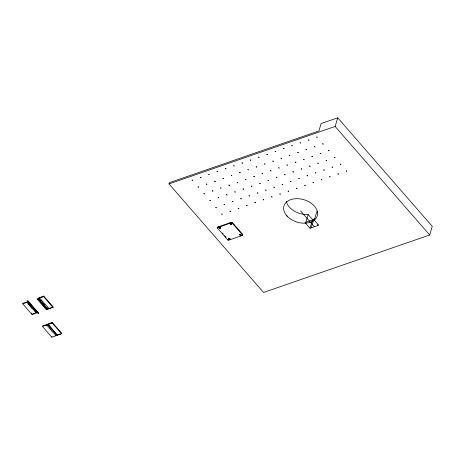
<?xml version="1.0" encoding="UTF-8"?>
<svg xmlns="http://www.w3.org/2000/svg" width="455" height="455" viewBox="0 0 455 455"><rect width="100%" height="100%" fill="white"/><g stroke="black" fill="none" stroke-linecap="round" stroke-linejoin="round"><path stroke-width="0.68" d="M231.368 223.672C231.749 224.759 229.53 224.639 230.531 223.257L229.98 222.808L219.27 226.51L219.708 227.938M220.18 227.898C220.476 227.381 220.254 227.42 219.754 227.739C221.323 227.91 218.4 228.928 219.464 227.085L219.122 226.698L219.316 227.58M220.032 228L219.395 227.875L220.101 227.972M228.876 238.625L229.997 239.222L228.871 239.666L228.728 240.16A0.694 0.466 16.6 0 1 227.779 239.899L217.536 228.143A0.694 0.466 16.6 0 1 217.695 227.5L217.843 227.005L219.111 226.687M231.191 224.127C230.116 224.924 230.662 223.513 230.947 223.945A0.626 0.421 16.6 0 1 230.423 223.644M219.543 227.17L220.203 227.733M229.963 239.142C230.611 240.541 227.887 238.46 229.093 238.545M219.503 227.273L219.606 227.671L219.754 227.125M240.064 234.854C239.887 235.798 241.116 234.268 240.684 235.229M228.842 238.198L229.024 238.494M220.123 227.853L219.577 227.648M230.389 223.752L230.059 223.371L230.332 222.688L231.407 222.313A0.694 0.466 16.6 0 1 232.351 222.575L242.595 234.331A0.694 0.466 16.6 0 1 242.435 234.979L242.287 235.468L241.127 235.838L240.667 235.389L240.894 234.558L240.604 234.655M219.623 227.437L219.845 227.665M231.276 224.008C231.623 223.564 230.691 224.002 231.328 223.78M228.859 238.46L229.627 238.511M38.192 312.477L32.106 314.581L22.75 303.843L22.904 303.326C24.132 302.712 30.218 300.903 26.908 302.524M27.704 302.126L27.857 301.614M28.284 301.927L28.364 301.671C26.799 302.592 26.635 303.337 28.949 303.212C27.363 304.816 28.29 304.355 30.121 304.554C28.534 306.158 29.461 305.697 31.287 305.897C29.7 307.5 30.633 307.04 32.459 307.239C30.587 309.201 32.197 308.046 33.727 308.712C31.816 309.923 33.602 309.65 34.893 310.054C32.987 311.265 34.773 310.992 36.064 311.396C33.954 312.579 36.32 312.665 37.719 312.409L37.64 312.665M32.106 314.581L32.259 314.064L31.367 313.04M43.697 296.364L38.851 298.042C37.81 299.811 37.452 299.481 39.943 299.64C38.356 301.244 39.284 300.783 41.115 300.983C39.528 302.586 40.455 302.126 42.281 302.325C40.694 303.929 41.627 303.468 43.453 303.667C41.581 305.635 43.191 304.475 44.721 305.14C42.81 306.351 44.596 306.078 45.887 306.482C43.981 307.694 45.767 307.421 47.058 307.825C44.653 309.258 47.297 309.087 48.207 308.78L53.053 307.102M37.06 312.869L37.094 312.232L36.002 312.249M43.617 296.62L43.771 296.108L53.127 306.846L52.973 307.364L46.33 309.662L36.974 298.918L43.617 296.62L52.973 307.364M42.446 326.451L42.599 325.934L52.399 322.544L61.749 333.287L61.596 333.799L51.802 337.189L42.446 326.451L52.24 323.061L52.399 322.544M48.867 308.319L39.431 297.837L43.771 296.108M47.4 324.739C48.389 324.085 46.933 324.864 46.603 325.132M51.802 337.189L51.955 336.677M56.756 335.477L56.909 334.96M169.015 183.928L169.396 182.648L318.909 130.932L321.111 123.555L337.718 117.811L432.25 226.334L429.668 234.99L263.547 292.457L169.015 183.928L335.136 126.467L337.718 117.811M217.536 228.143L217.683 227.648A0.694 0.466 16.6 0 1 217.843 227.005M217.695 227.5L218.747 227.136L218.895 226.641M219.498 227.642L219.094 227.159L219.282 226.51M219.213 227.278L219.344 226.84M219.509 226.874L219.64 226.436M219.094 227.159L229.82 223.303L229.968 222.813M231.123 224.161L230.167 223.331L230.332 222.688M230.577 223.041L230.708 222.603M230.315 222.842L230.492 223.741L230.907 223.826M230.719 223.786L230.93 223.297M230.696 223.917L230.827 223.485M230.167 223.331L231.259 222.808L231.407 222.313M242.287 235.468A0.694 0.466 16.6 0 0 242.447 234.825L232.209 223.069L232.351 222.575M227.779 239.899L227.927 239.404M229.309 239.182L229.599 238.63L229.013 238.374M229.485 239.256L229.741 238.591M229.929 239.597L229.747 238.727L229.599 239.216L230.15 239.666L240.86 235.963L240.706 234.917M230.167 239.66L230.082 239.114M240.075 234.643C239.7 235.883 240.507 234.41 240.382 234.518M240.849 235.969L240.775 235.019A0.762 0.518 16.6 0 1 240.32 235.013L240.138 234.917M240.996 235.764L240.888 234.979M241.235 235.832L241.383 235.337L242.435 234.979M242.447 234.825L242.595 234.331M305.584 223.177L308.166 214.521A17.375 11.716 16.6 0 1 286.36 201.343M310.026 228.274L318.739 225.259L313.734 219.515L305.021 222.529L310.026 228.274L312.608 219.617L315.002 218.787M311.248 227.853L313.831 219.196M314.297 220.163L316.879 211.507L317.436 212.144M317.516 225.686L317.909 224.355M231.134 223.945L230.486 223.695M230.691 223.667L230.531 223.996L230.998 224.139M219.429 227.261L219.469 227.58M230.566 223.746L230.924 223.667M228.899 238.386L229.309 238.352M240.018 234.57L239.95 234.57A0.626 0.421 16.6 0 0 240.103 234.717L240.422 234.854M240.49 234.7L239.927 234.74M27.806 302.859C28.955 302.012 30.127 304.27 28.75 304.014M28.978 304.202C30.104 303.36 31.31 305.584 29.956 305.351M30.144 305.55C31.304 304.702 32.481 306.971 31.088 306.698M31.315 306.892C32.481 306.039 33.596 308.291 32.294 308.035M32.481 308.234C33.585 307.392 34.853 309.588 33.448 309.383M33.653 309.576C34.768 308.729 36.002 310.941 34.614 310.725M34.825 310.919C35.917 310.048 37.156 312.289 35.786 312.067M22.75 303.843L28.841 301.733M228.728 240.16L229.775 239.796M32.879 313.848L34.734 313.211M52.319 322.805C50.295 322.879 43.834 326.087 48.645 325.82C47.058 327.424 47.985 326.963 49.817 327.162C48.224 328.766 49.157 328.305 50.983 328.504C49.396 330.108 50.323 329.647 52.154 329.847C50.278 331.814 51.893 330.66 53.417 331.32C51.512 332.531 53.298 332.264 54.589 332.662C52.683 333.873 54.464 333.606 55.76 334.004C51.694 336.95 62.471 333.447 61.675 333.543M57.489 334.761L59.315 334.129M229.405 238.869L229.161 238.795M27.619 302.666L28.238 302.376L28.045 301.779M230.816 223.604L231.015 223.701M229.212 238.653L229.633 238.744L229.445 238.409M32.055 306.687L32.39 306.863M230.924 223.94L230.554 224.025M229.246 238.659L229.28 238.67A0.626 0.421 16.6 0 0 229.678 238.653M35.683 310.742L36.042 311.01M37.094 312.249L37.401 312.517M48.207 308.78C46.382 308.581 45.449 309.042 47.036 307.438C45.21 307.239 44.283 307.694 45.87 306.096C44.038 305.897 43.111 306.351 44.698 304.753C42.872 304.554 41.94 305.009 43.532 303.411C41.701 303.212 40.774 303.667 42.361 302.069C40.535 301.864 39.602 302.325 41.189 300.727C39.363 300.522 38.436 300.983 40.023 299.384C38.192 299.18 37.264 299.64 38.851 298.042M286.758 215.727L288.299 217.291A17.375 11.716 16.6 0 0 310.441 222.245A17.375 11.716 16.6 0 0 315.696 207.81L314.433 206.155A17.375 11.716 16.6 0 0 290.751 199.637A17.375 11.716 16.6 0 0 286.758 215.727L287.492 216.523M335.136 126.467L429.668 234.99M308.166 214.521L312.608 219.617M300.596 210.944L314.382 226.766M233.779 224.582L234.564 225.487M222.341 232.994L223.268 234.063M224.668 235.667L226.061 237.271M52.24 323.061L61.596 333.799M28.034 300.897L38.487 313.279L27.772 300.988M27.061 300.647L38.385 313.649M32.538 306.983L32.703 307.318M228.893 238.653L228.973 238.665A0.762 0.518 16.6 0 0 229.934 238.659M220.447 227.83A0.762 0.518 16.6 0 1 219.259 227.545A0.762 0.518 16.6 0 1 219.719 226.84M220.447 227.671A0.626 0.421 16.6 0 1 219.503 227.642A0.626 0.421 16.6 0 1 219.549 226.977M231.248 224.087A0.762 0.518 16.6 0 1 230.275 223.627M230.27 223.268A0.762 0.518 16.6 0 1 230.941 223.018M230.014 238.653A0.762 0.518 16.6 0 1 228.819 238.636M228.643 239.705A0.694 0.466 16.6 0 1 228.109 239.557M220.43 227.921A0.762 0.518 16.6 0 1 219.236 227.648A0.762 0.518 16.6 0 1 219.708 226.937M231.504 224.087A0.762 0.518 16.6 0 1 230.219 223.644M230.219 223.422A0.762 0.518 16.6 0 1 231.157 223.177M239.973 234.865A0.762 0.518 16.6 0 1 239.694 234.558M231.259 222.808A0.694 0.466 16.6 0 1 232.209 223.069M192.112 180.169L192.783 180.328L192.124 180.117M198.022 186.948L198.693 187.107L198.022 186.948M200.416 177.296L201.087 177.456L200.416 177.296M203.925 193.733L204.602 193.893L203.931 193.711M206.32 184.076L206.997 184.235L206.337 184.03M208.72 174.424L209.391 174.583L208.731 174.373M209.835 200.513L210.511 200.678L209.846 200.467M212.229 190.861L212.906 191.02L212.229 190.861M214.624 181.204L215.3 181.363L214.624 181.204M215.744 207.298L216.421 207.457L215.75 207.275M217.024 171.552L217.695 171.711L217.024 171.524M218.138 197.641L218.815 197.806L218.144 197.618M220.533 187.989L221.21 188.148L220.544 187.943M221.653 214.083L222.324 214.242L221.665 214.032M222.927 178.332L223.604 178.491L222.939 178.286M224.048 204.426L224.719 204.585L224.053 204.403M225.322 168.68L225.999 168.839L225.322 168.68M226.442 194.768L227.119 194.933L226.442 194.768M228.837 185.117L229.513 185.276L228.837 185.117M229.957 211.211L230.628 211.37L229.957 211.183M231.231 175.459L231.908 175.619L231.237 175.437M232.351 201.554L233.023 201.713L232.357 201.531M233.625 165.808L234.302 165.967L233.637 165.756M234.746 191.896L235.417 192.061L234.757 191.851M237.14 182.245L237.817 182.404L237.152 182.199M238.261 208.339L238.932 208.498L238.261 208.31M239.535 172.587L240.212 172.746L239.535 172.587M240.655 198.681L241.326 198.841L240.655 198.681M241.929 162.935L242.606 163.095L241.929 162.935M243.05 189.024L243.721 189.189L243.055 189.001M245.444 179.372L246.121 179.532L245.45 179.35M246.564 205.467L247.236 205.626L246.564 205.438M247.838 169.715L248.515 169.874L247.85 169.669M248.959 195.809L249.63 195.969L248.97 195.764M250.233 160.063L250.91 160.223L250.244 160.012M251.353 186.152L252.024 186.317L251.365 186.106M253.748 176.5L254.419 176.659L253.748 176.5M254.868 202.594L255.539 202.754L254.868 202.594M256.142 166.843L256.819 167.002L256.142 166.843M257.263 192.937L257.934 193.096L257.263 192.914M258.537 157.191L259.214 157.35L258.542 157.163M259.657 183.28L260.328 183.445L259.657 183.257M262.052 173.628L262.723 173.787L262.063 173.582M263.172 199.722L263.843 199.881L263.183 199.671M264.446 163.971L265.123 164.13L264.457 163.925M265.566 190.065L266.238 190.224L265.566 190.042M266.84 154.319L267.517 154.478L266.84 154.319M267.961 180.407L268.632 180.572L267.961 180.407M270.355 170.756L271.026 170.915L270.355 170.756M271.47 196.85L272.147 197.009L271.476 196.822M272.75 161.098L273.421 161.258L272.75 161.098M273.87 187.193L274.541 187.352L273.87 187.17M275.144 151.447L275.821 151.606L275.156 151.396M276.265 177.541L276.936 177.7L276.276 177.49M278.659 167.884L279.33 168.043L278.67 167.838M279.774 193.978L280.451 194.137L279.785 193.927M281.053 158.226L281.725 158.386L281.053 158.226M282.168 184.32L282.845 184.48L282.168 184.32M283.448 148.575L284.119 148.734L283.448 148.575M284.568 174.669L285.239 174.828L284.568 174.64M286.963 165.011L287.634 165.171L286.963 164.989M288.078 191.106L288.754 191.265L288.083 191.077M289.357 155.354L290.028 155.519L289.369 155.309M290.472 181.448L291.149 181.608L290.483 181.403M291.752 145.702L292.423 145.862L291.763 145.651M292.872 171.797L293.543 171.956L292.872 171.797M295.267 162.139L295.938 162.298L295.267 162.139M296.381 188.233L297.058 188.393L296.381 188.233M297.661 152.482L298.332 152.647L297.661 152.482M298.776 178.576L299.453 178.735L298.781 178.553M300.055 142.83L300.727 142.989L300.061 142.807M301.17 168.924L301.847 169.084L301.176 168.896M303.57 159.267L304.241 159.426L303.582 159.222M304.685 185.361L305.362 185.521L304.696 185.31M305.965 149.61L306.636 149.775L305.976 149.564M307.079 175.704L307.756 175.863L307.085 175.681M308.359 139.958L309.03 140.117L308.359 139.958M309.474 166.052L310.151 166.212L309.474 166.052M311.868 156.395L312.545 156.554L311.868 156.395M312.989 182.489L313.666 182.648L312.989 182.489M314.268 146.737L314.94 146.902L314.268 146.737M315.383 172.832L316.06 172.991L315.389 172.809M316.663 137.086L317.334 137.245L316.674 137.035M317.778 163.18L318.454 163.339L317.789 163.129M320.172 153.523L320.849 153.682L320.183 153.477M321.293 179.617L321.969 179.776L321.304 179.566M322.572 143.865L323.243 144.03L322.572 143.865M323.687 169.96L324.364 170.119L323.687 169.96M326.081 160.308L326.758 160.467L326.087 160.279M328.476 150.65L329.153 150.81L328.482 150.628M329.596 176.745L330.267 176.904L329.602 176.722M331.991 167.087L332.668 167.247L332.002 167.042M334.385 157.436L335.062 157.595L334.385 157.436M337.9 173.873L338.571 174.032L337.9 173.873M340.295 164.215L340.966 164.374L340.3 164.192M346.204 171L346.875 171.16L346.215 170.955M48.059 324.278L57.336 335.278L48.059 324.278"/></g></svg>
